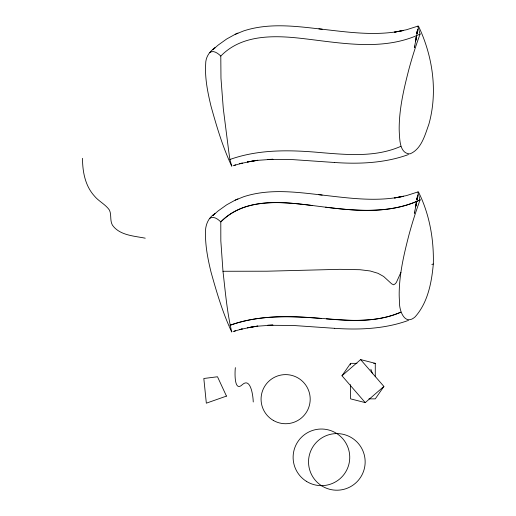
<?xml version="1.0" encoding="UTF-8"?>
<svg xmlns="http://www.w3.org/2000/svg" width="516" height="516" viewBox="0 0 516 516"><rect width="100%" height="100%" fill="white"/><g stroke="black" fill="none" stroke-linecap="round" stroke-linejoin="round"><path stroke-width="0.77" d="M253.233 401.983C253.182 396.907 250.911 376.667 242.23 384.736C233.948 392.65 234.825 371.578 235.373 367.631M433.317 264.044C433.975 239.508 429.525 214.263 418.573 192.197L418.057 191.926L418.076 193.055L420.082 199.911L418.237 205.052A422.069 422.069 0 0 0 408.988 234.793C403.938 254.336 399.203 274.28 399.178 294.578A101.658 101.658 0 0 0 399.487 301.389C398.926 309.897 404.499 326.389 415.109 316.882C427.867 302.608 431.621 282.542 433.317 264.044L431.834 264.45M420.082 34.082L418.237 39.222A422.069 422.069 0 0 0 408.988 68.963C403.938 88.507 399.203 108.45 399.178 128.748A101.658 101.658 0 0 0 399.487 135.56C399.868 142.597 400.855 153.768 409.981 153.878C421.482 149.092 424.952 135.044 428.828 124.369C437.961 92.029 432.847 56.418 418.573 26.368L418.057 26.103L418.076 27.225L420.082 34.082C384.123 51.039 343.359 43.344 305.562 38.874C276.847 35.359 242.688 33.45 220.796 56.076L220.971 78.239L223.299 108.683L228.814 151.962L229.923 159.489L231.736 166.191C222.744 147.131 216.707 126.626 211.044 106.328C207.716 92.487 204.781 78.258 205.678 63.945C205.581 57.141 209.502 51.516 214.946 47.807L212.811 49.71L218.204 45.06L226.672 39.003L235.057 34.385L243.675 30.908C269.094 22.588 296.171 26.232 322.184 29.238M417.599 29.148L417.147 32.231L417.605 29.141M417.386 196.473L417.599 194.984M417.141 198.092L417.605 194.996M417.141 32.263L417.373 30.721L416.838 34.166L417.096 32.54M417.367 196.59L416.876 199.763M417.115 198.221L416.857 199.853L417.102 198.331M416.857 199.853L417.109 198.299M416.528 36.03L416.199 37.978M416.244 203.556L416.528 201.859M416.231 203.626L416.502 202.04M416.212 203.736L416.489 202.104M415.883 39.803L416.483 36.339M415.883 205.632L416.483 202.169M416.173 38.126L415.819 40.138M415.864 205.716L416.141 204.175M415.851 205.8L416.148 204.104M415.651 41.061L416.128 38.423M415.651 206.884L416.128 204.252M415.793 40.267L414.883 45.053M415.793 206.097L414.883 210.883M414.458 47.149L414.838 45.273M414.458 212.979L414.838 211.102M414.361 47.614L414.606 46.434M414.361 213.443L414.606 212.263M400.913 272.351L396.54 282.078L395.475 283.652L393.585 284.793L391.644 283.819L383.62 276.46L377.944 273.293L370.198 270.977L360.045 269.72L339.928 269.326L266.914 271.21L222.983 271.268L220.829 240.869L220.796 221.899C244.565 197.576 281.517 201.64 312.193 205.497C347.861 209.98 386.284 215.888 420.082 199.911C390.567 213.701 357.046 211.154 325.648 207.174M341.973 375.764L360.626 359.6L383.898 386.445L365.244 402.609L341.973 375.764L350.596 363.341L356.962 363.341M383.898 386.445L375.274 398.868L368.908 398.868M418.115 191.875L406.498 195.59L394.45 197.97L403.609 196.286C376.745 202.124 349.126 198.118 322.184 195.061C296.171 192.062 269.094 188.417 243.675 196.738L235.057 200.214L226.672 204.833L218.204 210.889L212.811 215.54L214.946 213.637C207.716 217.965 204.968 226.143 205.471 234.232C205.497 247.061 208 259.741 211.044 272.158C216.707 292.456 222.744 312.96 231.736 332.014C227.04 312.135 225.318 291.572 222.983 271.268M209.554 52.697C213.372 49.671 218.004 53.367 220.796 56.076M209.554 218.52C213.372 215.501 218.004 219.197 220.796 221.899C244.713 197.776 281.459 201.627 312.193 205.497M235.186 34.34L237.947 33.088M235.186 200.163L237.947 198.918M400.835 146.338C375.758 157.412 347.681 154.813 321.133 152.639C290.682 149.859 259.135 149.06 229.923 159.489M418.141 26.039L406.498 29.76L394.45 32.14L403.609 30.457C375.642 36.52 346.907 31.973 318.882 28.851M408.485 154.548C384.878 163.166 359.304 164.198 334.458 162.488M408.485 320.372C384.878 328.995 359.304 330.027 334.458 328.318M233.045 165.759L235.709 164.907M233.045 331.582L235.709 330.737M234.354 165.333L242.288 163.095L239.579 163.785L252.459 161.031L257.813 160.263L247.358 161.966L257.632 160.347L272.97 159.257L267.681 159.45L293.03 159.631L334.684 162.501M234.354 331.162L242.288 328.924L239.579 329.614L252.459 326.86L257.813 326.086L247.358 327.795L257.632 326.176L272.97 325.086L267.681 325.274L293.03 325.461L334.684 328.331M373.681 363.341L375.274 363.341L375.274 376.764M321.133 318.469C290.689 315.676 259.129 314.889 229.923 325.312C267.688 311.593 308.097 317.972 347.12 320.223C365.283 320.978 384.014 319.598 400.835 312.167C377.422 322.39 351.273 320.946 326.415 318.894M318.882 194.68L322.184 195.061M145.228 238.186C133.986 235.947 119.641 235.412 112.411 225.131C109.747 220.493 111.682 214.824 109.431 210.083C105.451 204.31 98.64 201.311 94.254 195.848C85.127 185.715 82.515 171.551 82.515 158.315M360.626 359.6L375.274 363.341M365.244 402.609L350.596 398.868L350.596 384.659M370.862 369.269L372.552 373.797M350.596 363.341L350.596 364.922M417.109 32.469L416.851 34.075L417.102 32.502M416.509 36.152L416.231 37.797L416.522 36.088M416.502 36.217L416.212 37.907L416.502 36.217M226.46 396.101L206.335 403.177L203.82 378.492L217.5 376.764L226.46 396.101M273.351 420.443A24.562 24.562 0 0 0 310.193 399.171A24.562 24.562 0 0 0 273.351 377.899A24.562 24.562 0 0 0 273.351 420.443M306.31 481.28A28.316 28.316 0 0 0 349.725 458.46A28.316 28.316 0 0 0 308.258 432.279A28.316 28.316 0 0 0 306.31 481.28M321.726 485.84A28.316 28.316 0 0 0 365.135 463.02A28.316 28.316 0 0 0 323.674 436.839A28.316 28.316 0 0 0 321.726 485.84"/></g></svg>
